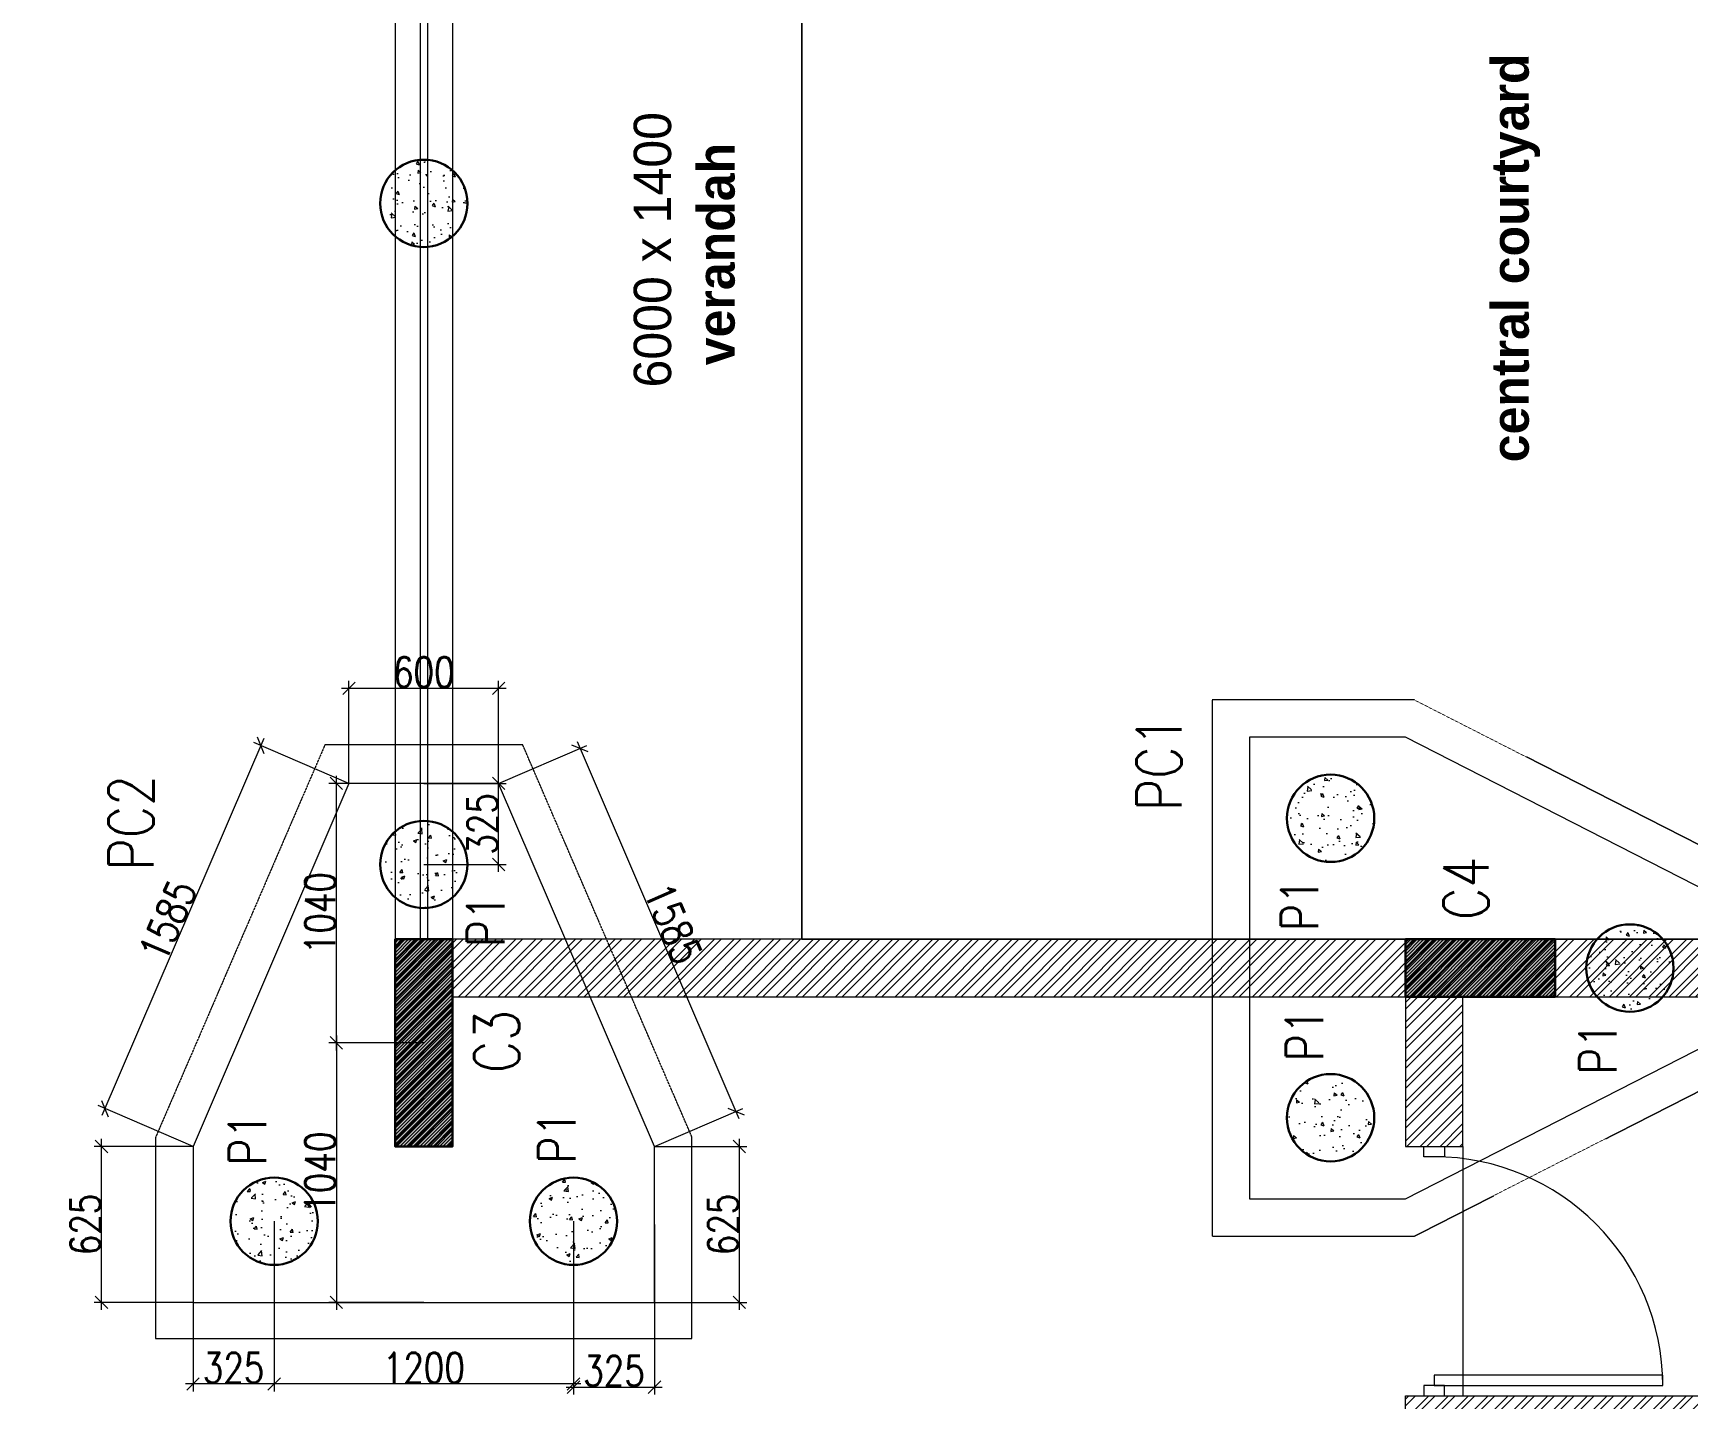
# Model space of a CAD drawing. Header units: metres. Extents: x 5205117 to 5948571, y 646915 to 1143748.
# Drawn here: x 5472852 to 5479486, y 1039757 to 1045232 of the extents above; entities that cross this region are included whole.
import ezdxf

# ---------------------------------------------------------------- set-up
doc = ezdxf.new("R2010")
doc.units = ezdxf.units.M
doc.header["$MEASUREMENT"] = 0
doc.header["$PDMODE"] = 35
doc.header["$PDSIZE"] = 10
doc.linetypes.add('DASHED', pattern=[0.75, 0.5, -0.25])
doc.linetypes.add('HIDDEN', pattern=[0.375, 0.25, -0.125])
doc.layers.get('0').update_dxf_attribs({"color": 1, "linetype": 'DASHED', "lineweight": 30})
doc.layers.add('A-GF', color=8, linetype='Continuous', lineweight=0, transparency=0.5)
for name, color, linetype, lineweight in [('S-COLUMN & WALL', 5, 'Continuous', 30), ('S-COLUMN_H', 250, 'Continuous', 0), ('S-FOUND-EXCAVATION', 253, 'HIDDEN', 0), ('S-FOUND-FOOTING', 7, 'Continuous', 15), ('S-PILE', 96, 'Continuous', 30), ('S-TEXT', 7, 'Continuous', 0), ('S-TEXT COL.', 1, 'Continuous', 0), ('S-TEXT PILE', 7, 'Continuous', 0)]:
    doc.layers.add(name, color=color, linetype=linetype, lineweight=lineweight)
doc.styles.add('C-ROOM', font='arial.ttf')
doc.styles.add('CENTURY GOTHIC', font='GOTHIC.TTF')
doc.styles.add('MtXpl_Century_Gothic', font='GOTHICB.TTF')
doc.styles.add('SETU 1', font='romans.shx', dxfattribs={"width": 0.8})
doc.dimstyles.new('A-DIM 100', dxfattribs={"dimscale": 100, "dimtxt": 2.5, "dimasz": 1.5, "dimexe": 1, "dimexo": 1, "dimgap": 0.5, "dimtad": 1, "dimdec": 0, "dimrnd": 5, "dimzin": 3, "dimdsep": 46, "dimtxsty": 'C-ROOM', "dimblk1": 'ARCHTICK', "dimblk2": 'ARCHTICK', "dimsah": 1, "dimcen": 1.5, "dimdle": 1, "dimclrd": 256, "dimclre": 256, "dimclrt": 256, "dimadec": 0, "dimazin": 0, "dimtfac": 0.6, "dimtdec": 0, "dimtofl": 0, "dimtmove": 1, "dimatfit": 3, "dimfxl": 1, "dimtolj": 1, "dimtzin": 0, "dimlwd": -1, "dimlwe": -1, "dimarcsym": 0})

# ---------------------------------------------------------------- blocks, each defined once
blk = doc.blocks.new('P2')
at = {"layer": 'S-PILE', "lineweight": 0}
h = blk.add_hatch(dxfattribs=at)
h.set_pattern_fill('AR-CONC', color=256, scale=20)
h.set_pattern_definition([(50, (0, 0), (143.4520365201507, -12.55042699651902), [15, -165]), (355, (0, 0), (-27.7502667226, 150.4384267400024), [12, -132]), (100.45144446, (11.9543362, -1.0458688), (115.7017693454224, 137.8879981937259), [12.74803839999999, -140.2284223999999]), (46.1842, (0, 40), (213.4482661343145, -33.10385615861531), [22.5, -247.5]), (96.63563549000003, (17.787349, 37.2413386), (186.9323891348456, 194.8237201549101), [19.1220684, -210.3427519999999]), (351.18416399, (0, 40), (186.9323890109546, 194.823720053998), [18, -198.0000002]), (21, (20, 30), (119.3814104236923, -80.52377813306776), [15, -165]), (326, (20, 30), (48.66306638431634, 145.0300090093706), [12, -132]), (71.45144474, (29.94845080000001, 23.2896852), (168.0444753459942, 64.50623056127077), [12.748038, -140.2284224]), (37.5, (0, 0), (2.431971063458133, 66.5787707662623), [0, -130.4, 0, -134, 0, -132.5]), (7.499999999999999, (0, 0), (52.61390748842972, 78.88234237647205), [0, -76.39999999999999, 0, -127.4, 0, -50.5]), (327.5, (-44.59999999999999, 0), (106.7644872344818, -4.510974346875951), [0, -50, 0, -156, 0, -207]), (317.5, (-64.6, 0), (116.6372338684772, 20.02099646646354), [0, -65, 0, -103.6, 0, -147])])
edge = h.paths.add_edge_path()
edge.add_arc((0, 0), 175, 0, 360)
at = {"layer": 'S-PILE'}
blk.add_circle((0, 0), 175, dxfattribs=at)
blk = doc.blocks.new('_Oblique')
at = {"color": 0, "linetype": 'ByBlock', "lineweight": -2}
blk.add_line((-0.5, -0.5), (0.5, 0.5), dxfattribs=at)
blk = doc.blocks.new('*D764')
at = {"layer": 'Defpoints', "color": 0, "transparency": 16777216}
for p in [(5474118.513258424, 1042224.562992621), (5473140.009849674, 1040921.260923594), (5473493.513245127, 1040769.426614345)]:
    blk.add_point(p, dxfattribs=at)
at = {"layer": 'S-TEXT', "transparency": 16777216}
blk.add_line((5473776.849365508, 1042403.96224663), (5473128.170347138, 1040893.695978833), dxfattribs=at)
at = {"layer": 'S-TEXT', "color": 9, "transparency": 16777216}
for p, q in [((5474118.513258424, 1042224.562992621), (5473737.44491821, 1042388.236804407)), ((5473493.513245127, 1040769.426614345), (5473112.444904914, 1040933.100426131))]:
    blk.add_line(p, q, dxfattribs=at)
at = {"layer": 'S-TEXT', "transparency": 16777216, "xscale": 50, "yscale": 50, "zscale": 50}
for p, rotation in [((5473765.009862971, 1042376.39730187), 66.7558474784155), ((5473140.009849674, 1040921.260923594), 246.7558474784155)]:
    blk.add_blockref('_Oblique', p, dxfattribs=dict(at, rotation=rotation))
at = {"layer": 'S-TEXT', "color": 0, "lineweight": 0, "transparency": 16777216, "insert": (5473392.78580934, 1041674.481368228), "char_height": 120, "attachment_point": 5, "rotation": 66.75584747841549, "style": 'SETU 1'}
blk.add_mtext('\\A1;1585', dxfattribs=at)
blk = doc.blocks.new('*D765')
at = {"layer": 'Defpoints', "color": 0, "transparency": 16777216}
for p in [(5474718.513258424, 1042224.562992621), (5475669.720585614, 1040909.536906762), (5475343.513245128, 1040769.426614345)]:
    blk.add_point(p, dxfattribs=at)
at = {"layer": 'S-TEXT', "transparency": 16777216}
blk.add_line((5475032.881096799, 1042392.238229981), (5475681.560087727, 1040881.971961818), dxfattribs=at)
at = {"layer": 'S-TEXT', "color": 9, "transparency": 16777216}
for p, q in [((5474718.513258424, 1042224.562992621), (5475072.285543854, 1042376.51278715)), ((5475343.513245128, 1040769.426614345), (5475697.285530558, 1040921.376408874))]:
    blk.add_line(p, q, dxfattribs=at)
at = {"layer": 'S-TEXT', "transparency": 16777216, "xscale": 50, "yscale": 50, "zscale": 50}
for p, rotation in [((5475044.720598909, 1042364.673285038), 113.2441516376042), ((5475669.720585614, 1040909.536906762), 293.2441516376043)]:
    blk.add_blockref('_Oblique', p, dxfattribs=dict(at, rotation=rotation))
at = {"layer": 'S-TEXT', "color": 0, "lineweight": 0, "transparency": 16777216, "insert": (5475416.94463964, 1041662.757350474), "char_height": 120, "attachment_point": 5, "rotation": 293.2441516376042, "style": 'SETU 1'}
blk.add_mtext('\\A1;1585', dxfattribs=at)
blk = doc.blocks.new('*D766')
at = {"layer": 'Defpoints', "color": 0, "transparency": 16777216}
for p in [(5474118.513258424, 1042605.261122315), (5474118.513258424, 1042224.562992621), (5474718.513258424, 1042224.562992621)]:
    blk.add_point(p, dxfattribs=at)
at = {"layer": 'S-TEXT', "transparency": 16777216}
blk.add_line((5474748.513258423, 1042605.261122315), (5474088.513258425, 1042605.261122315), dxfattribs=at)
at = {"layer": 'S-TEXT', "color": 9, "transparency": 16777216}
for p, q in [((5474118.513258424, 1042224.562992621), (5474118.513258424, 1042635.261122315)), ((5474718.513258424, 1042224.562992621), (5474718.513258424, 1042635.261122315))]:
    blk.add_line(p, q, dxfattribs=at)
at = {"layer": 'S-TEXT', "transparency": 16777216, "xscale": 50, "yscale": 50, "zscale": 50, "rotation": 180}
blk.add_blockref('_Oblique', (5474118.513258424, 1042605.261122315), dxfattribs=at)
at = {"layer": 'S-TEXT', "transparency": 16777216, "xscale": 50, "yscale": 50, "zscale": 50}
blk.add_blockref('_Oblique', (5474718.513258424, 1042605.261122315), dxfattribs=at)
at = {"layer": 'S-TEXT', "color": 0, "lineweight": 0, "transparency": 16777216, "insert": (5474418.513258424, 1042670.261122315), "char_height": 120, "attachment_point": 5, "style": 'SETU 1'}
blk.add_mtext('\\A1;600', dxfattribs=at)
blk = doc.blocks.new('*D731')
at = {"layer": 'Defpoints', "color": 0, "transparency": 16777216}
for p in [(5473818.513253276, 1040469.562992621), (5475018.513253277, 1040469.562992621), (5473818.513253276, 1039817.223429564)]:
    blk.add_point(p, dxfattribs=at)
at = {"layer": 'S-TEXT', "color": 9, "transparency": 16777216}
for p, q in [((5473818.513253276, 1040469.562992621), (5473818.513253276, 1039787.223429564)), ((5475018.513253277, 1040469.562992621), (5475018.513253277, 1039787.223429564))]:
    blk.add_line(p, q, dxfattribs=at)
at = {"layer": 'S-TEXT', "transparency": 16777216}
blk.add_line((5475048.513253277, 1039817.223429564), (5473788.513253277, 1039817.223429564), dxfattribs=at)
at = {"layer": 'S-TEXT', "transparency": 16777216, "xscale": 50, "yscale": 50, "zscale": 50, "rotation": 180}
blk.add_blockref('_Oblique', (5473818.513253276, 1039817.223429564), dxfattribs=at)
at = {"layer": 'S-TEXT', "transparency": 16777216, "xscale": 50, "yscale": 50, "zscale": 50}
blk.add_blockref('_Oblique', (5475018.513253277, 1039817.223429564), dxfattribs=at)
at = {"layer": 'S-TEXT', "color": 0, "lineweight": 0, "transparency": 16777216, "insert": (5474418.513253278, 1039882.223429564), "char_height": 120, "attachment_point": 5, "style": 'SETU 1'}
blk.add_mtext('\\A1;1200', dxfattribs=at)
blk = doc.blocks.new('*D767')
at = {"layer": 'Defpoints', "color": 0, "transparency": 16777216}
for p in [(5475343.51324513, 1040769.426614345), (5475683.369006932, 1040769.426614345), (5475343.51324513, 1040144.426566049)]:
    blk.add_point(p, dxfattribs=at)
at = {"layer": 'S-TEXT', "transparency": 16777216}
blk.add_line((5475683.369006932, 1040114.42656605), (5475683.369006932, 1040799.426614345), dxfattribs=at)
at = {"layer": 'S-TEXT', "color": 9, "transparency": 16777216}
for p, q in [((5475343.51324513, 1040769.426614345), (5475713.369006931, 1040769.426614345)), ((5475343.51324513, 1040144.426566049), (5475713.369006931, 1040144.426566049))]:
    blk.add_line(p, q, dxfattribs=at)
at = {"layer": 'S-TEXT', "transparency": 16777216, "xscale": 50, "yscale": 50, "zscale": 50}
for p, rotation in [((5475683.369006932, 1040769.426614345), 90), ((5475683.369006932, 1040144.426566049), 270)]:
    blk.add_blockref('_Oblique', p, dxfattribs=dict(at, rotation=rotation))
at = {"layer": 'S-TEXT', "color": 0, "lineweight": 0, "transparency": 16777216, "insert": (5475618.369006931, 1040456.926590195), "char_height": 120, "attachment_point": 5, "rotation": 90, "style": 'SETU 1'}
blk.add_mtext('\\A1;625', dxfattribs=at)
blk = doc.blocks.new('*D768')
at = {"layer": 'Defpoints', "color": 0, "transparency": 16777216}
for p in [(5473126.543059476, 1040769.426614345), (5473493.51324513, 1040769.426614345), (5473493.51324513, 1040144.426566049)]:
    blk.add_point(p, dxfattribs=at)
at = {"layer": 'S-TEXT', "transparency": 16777216}
blk.add_line((5473126.543059476, 1040114.42656605), (5473126.543059476, 1040799.426614345), dxfattribs=at)
at = {"layer": 'S-TEXT', "color": 9, "transparency": 16777216}
for p, q in [((5473493.51324513, 1040769.426614345), (5473096.543059475, 1040769.426614345)), ((5473493.51324513, 1040144.426566049), (5473096.543059475, 1040144.426566049))]:
    blk.add_line(p, q, dxfattribs=at)
at = {"layer": 'S-TEXT', "transparency": 16777216, "xscale": 50, "yscale": 50, "zscale": 50}
for p, rotation in [((5473126.543059476, 1040769.426614345), 90), ((5473126.543059476, 1040144.426566049), 270)]:
    blk.add_blockref('_Oblique', p, dxfattribs=dict(at, rotation=rotation))
at = {"layer": 'S-TEXT', "color": 0, "lineweight": 0, "transparency": 16777216, "insert": (5473061.543059475, 1040456.926590195), "char_height": 120, "attachment_point": 5, "rotation": 90, "style": 'SETU 1'}
blk.add_mtext('\\A1;625', dxfattribs=at)
blk = doc.blocks.new('*D769')
at = {"layer": 'Defpoints', "color": 0, "transparency": 16777216}
for p in [(5474418.513258424, 1041184.562992621), (5474067.835579375, 1040144.426566049), (5474418.513245129, 1040144.426566049)]:
    blk.add_point(p, dxfattribs=at)
at = {"layer": 'S-TEXT', "transparency": 16777216}
blk.add_line((5474067.835579375, 1041214.562992621), (5474067.835579375, 1040114.42656605), dxfattribs=at)
at = {"layer": 'S-TEXT', "color": 9, "transparency": 16777216}
for p, q in [((5474418.513258424, 1041184.562992621), (5474037.835579374, 1041184.562992621)), ((5474418.513245129, 1040144.426566049), (5474037.835579374, 1040144.426566049))]:
    blk.add_line(p, q, dxfattribs=at)
at = {"layer": 'S-TEXT', "transparency": 16777216, "xscale": 50, "yscale": 50, "zscale": 50}
for p, rotation in [((5474067.835579375, 1041184.562992621), 90), ((5474067.835579375, 1040144.426566049), 270)]:
    blk.add_blockref('_Oblique', p, dxfattribs=dict(at, rotation=rotation))
at = {"layer": 'S-TEXT', "color": 0, "lineweight": 0, "transparency": 16777216, "insert": (5474002.835579374, 1040664.494779334), "char_height": 120, "attachment_point": 5, "rotation": 90, "style": 'SETU 1'}
blk.add_mtext('\\A1;1040', dxfattribs=at)
blk = doc.blocks.new('*D770')
at = {"layer": 'Defpoints', "color": 0, "transparency": 16777216}
for p in [(5474067.835579375, 1042224.562992621), (5474418.513258425, 1042224.562992621), (5474418.513258424, 1041184.562992621)]:
    blk.add_point(p, dxfattribs=at)
at = {"layer": 'S-TEXT', "transparency": 16777216}
blk.add_line((5474067.835579375, 1041154.562992621), (5474067.835579375, 1042254.562992621), dxfattribs=at)
at = {"layer": 'S-TEXT', "color": 9, "transparency": 16777216}
for p, q in [((5474418.513258425, 1042224.562992621), (5474037.835579374, 1042224.562992621)), ((5474418.513258424, 1041184.562992621), (5474037.835579374, 1041184.562992621))]:
    blk.add_line(p, q, dxfattribs=at)
at = {"layer": 'S-TEXT', "transparency": 16777216, "xscale": 50, "yscale": 50, "zscale": 50}
for p, rotation in [((5474067.835579375, 1042224.562992621), 90), ((5474067.835579375, 1041184.562992621), 270)]:
    blk.add_blockref('_Oblique', p, dxfattribs=dict(at, rotation=rotation))
at = {"layer": 'S-TEXT', "color": 0, "lineweight": 0, "transparency": 16777216, "insert": (5474002.835579374, 1041704.56299262), "char_height": 120, "attachment_point": 5, "rotation": 90, "style": 'SETU 1'}
blk.add_mtext('\\A1;1040', dxfattribs=at)
blk = doc.blocks.new('*D771')
at = {"layer": 'Defpoints', "color": 0, "transparency": 16777216}
for p in [(5475018.513253277, 1040469.562992621), (5475343.513245128, 1040457.068676054), (5475343.513245128, 1039804.729113)]:
    blk.add_point(p, dxfattribs=at)
at = {"layer": 'S-TEXT', "color": 9, "transparency": 16777216}
for p, q in [((5475018.513253277, 1040469.562992621), (5475018.513253277, 1039774.729113)), ((5475343.513245128, 1040457.068676054), (5475343.513245128, 1039774.729113))]:
    blk.add_line(p, q, dxfattribs=at)
at = {"layer": 'S-TEXT', "transparency": 16777216}
blk.add_line((5474988.513253277, 1039804.729113), (5475373.513245129, 1039804.729113), dxfattribs=at)
at = {"layer": 'S-TEXT', "transparency": 16777216, "xscale": 50, "yscale": 50, "zscale": 50, "rotation": 180}
blk.add_blockref('_Oblique', (5475018.513253277, 1039804.729113), dxfattribs=at)
at = {"layer": 'S-TEXT', "transparency": 16777216, "xscale": 50, "yscale": 50, "zscale": 50}
blk.add_blockref('_Oblique', (5475343.513245128, 1039804.729113), dxfattribs=at)
at = {"layer": 'S-TEXT', "color": 0, "lineweight": 0, "transparency": 16777216, "insert": (5475181.013249202, 1039869.729113), "char_height": 120, "attachment_point": 5, "style": 'SETU 1'}
blk.add_mtext('\\A1;325', dxfattribs=at)
blk = doc.blocks.new('*D732')
at = {"layer": 'Defpoints', "color": 0, "transparency": 16777216}
for p in [(5473493.51327172, 1040469.562992621), (5473818.513263571, 1040469.562992621), (5473493.51327172, 1039817.22342957)]:
    blk.add_point(p, dxfattribs=at)
at = {"layer": 'S-TEXT', "color": 9, "transparency": 16777216}
for p, q in [((5473493.51327172, 1040469.562992621), (5473493.51327172, 1039787.22342957)), ((5473818.513263571, 1040469.562992621), (5473818.513263571, 1039787.22342957))]:
    blk.add_line(p, q, dxfattribs=at)
at = {"layer": 'S-TEXT', "transparency": 16777216}
blk.add_line((5473848.51326357, 1039817.22342957), (5473463.513271719, 1039817.22342957), dxfattribs=at)
at = {"layer": 'S-TEXT', "transparency": 16777216, "xscale": 50, "yscale": 50, "zscale": 50, "rotation": 180}
blk.add_blockref('_Oblique', (5473493.51327172, 1039817.22342957), dxfattribs=at)
at = {"layer": 'S-TEXT', "transparency": 16777216, "xscale": 50, "yscale": 50, "zscale": 50}
blk.add_blockref('_Oblique', (5473818.513263571, 1039817.22342957), dxfattribs=at)
at = {"layer": 'S-TEXT', "color": 0, "lineweight": 0, "transparency": 16777216, "insert": (5473656.013267645, 1039882.223429569), "char_height": 120, "attachment_point": 5, "style": 'SETU 1'}
blk.add_mtext('\\A1;325', dxfattribs=at)
blk = doc.blocks.new('*D772')
at = {"layer": 'Defpoints', "color": 0, "transparency": 16777216}
for p in [(5474418.513258426, 1042224.562992621), (5474718.513258425, 1042224.562992621), (5474418.513258425, 1041899.562992621)]:
    blk.add_point(p, dxfattribs=at)
at = {"layer": 'S-TEXT', "transparency": 16777216}
blk.add_line((5474718.513258425, 1041869.562992621), (5474718.513258425, 1042254.562992621), dxfattribs=at)
at = {"layer": 'S-TEXT', "color": 9, "transparency": 16777216}
for p, q in [((5474418.513258426, 1042224.562992621), (5474748.513258425, 1042224.562992621)), ((5474418.513258425, 1041899.562992621), (5474748.513258425, 1041899.562992621))]:
    blk.add_line(p, q, dxfattribs=at)
at = {"layer": 'S-TEXT', "transparency": 16777216, "xscale": 50, "yscale": 50, "zscale": 50}
for p, rotation in [((5474718.513258425, 1042224.562992621), 90), ((5474718.513258425, 1041899.562992621), 270)]:
    blk.add_blockref('_Oblique', p, dxfattribs=dict(at, rotation=rotation))
at = {"layer": 'S-TEXT', "color": 0, "lineweight": 0, "transparency": 16777216, "insert": (5474653.513258424, 1042062.06299262), "char_height": 120, "attachment_point": 5, "rotation": 90, "style": 'SETU 1'}
blk.add_mtext('\\A1;325', dxfattribs=at)

msp = doc.modelspace()

# ---------------------------------------------------------------- hatches: boundary and pattern name
at = {"layer": 'A-GF', "ltscale": 5}
h = msp.add_hatch(dxfattribs=at)
h.set_pattern_fill('ANSI32', color=256, scale=150)
h.set_pattern_definition([(45.00000000000002, (1613796.588043014, 637511.844086546), (-39.77475644174333, 39.77475644174326), []), (45.00000000000002, (1613823.104547264, 637511.844086546), (-39.77475644174333, 39.77475644174326), [])])
h.paths.add_polyline_path([(5468713.513258424, 1050679.562977356), (5473303.513258423, 1050679.562977356), (5473303.513258423, 1050909.562977356), (5470703.513258423, 1050909.562977356), (5470703.513258423, 1054604.562977356), (5470588.513258424, 1054604.562977356), (5470588.513258424, 1052039.562977356), (5470473.513258424, 1052039.562977356), (5470473.513258424, 1050909.562977356), (5468713.513258424, 1050909.562977356), (5468713.513258424, 1051809.562977356), (5469323.513258424, 1051809.562977356), (5469323.513258424, 1052039.562977356), (5468713.513258424, 1052039.562977356), (5468713.513258424, 1054489.562977356), (5469738.513258423, 1054489.562977356), (5469738.513258423, 1054604.562977355), (5468713.513258424, 1054604.562977356), (5468713.513258424, 1056204.562977356), (5470588.513258424, 1056204.562977356), (5470588.513258424, 1055604.562977356), (5470703.513258423, 1055604.562977356), (5470703.513258423, 1056434.562977356), (5468483.513258424, 1056434.562977356), (5468483.513258424, 1047599.562977356), (5472778.513258425, 1047599.562977356), (5472778.513258425, 1047829.562977356), (5468713.513258424, 1047829.562977356)])
h.paths.add_polyline_path([(5469198.513258423, 1038449.562977356), (5469198.513258423, 1041369.562977356), (5468713.513258424, 1041369.562977356), (5468713.513258424, 1038449.562977356)], flags=16)
h.paths.add_polyline_path([(5468483.513258424, 1041599.562977356), (5468483.513258424, 1038219.562977356), (5469313.513258423, 1038219.562977356), (5469313.513258423, 1041599.562977356)])
h.paths.add_polyline_path([(5468968.513258423, 1037224.562977356), (5468713.513258424, 1037224.562977356), (5468713.513258424, 1037804.562977356), (5468968.513258423, 1037804.562977356)], flags=16)
h.paths.add_polyline_path([(5468483.513258424, 1037919.562977356), (5469083.513258424, 1037919.562977356), (5469083.513258424, 1036994.562977356), (5468483.513258424, 1036994.562977356)])
h.paths.add_polyline_path([(5472593.513258424, 1037804.562977356), (5472848.513258424, 1037804.562977356), (5472848.513258424, 1037224.562977356), (5472593.513258424, 1037224.562977356)], flags=16)
h.paths.add_polyline_path([(5473078.513258424, 1036994.562977356), (5472478.513258423, 1036994.562977356), (5472478.513258423, 1037919.562977356), (5473078.513258424, 1037919.562977356)], flags=17)
h.paths.add_polyline_path([(5474533.513258424, 1038449.562977356), (5472248.513258423, 1038449.562977356), (5472248.513258423, 1038219.562977356), (5474303.513258424, 1038219.562977356), (5474303.513258424, 1035264.562977356), (5474903.513258424, 1035264.562977356), (5474903.513258424, 1035979.562977356), (5474533.513258424, 1035979.562977356)])
h.paths.add_polyline_path([(5474788.513258423, 1035494.562977356), (5474788.513258423, 1035864.562977356), (5474533.513258424, 1035864.562977356), (5474533.513258424, 1035494.562977356)], flags=16)
h.paths.add_polyline_path([(5478353.513258423, 1039769.562977356), (5480283.513258423, 1039769.562977359), (5480283.513258423, 1039654.562977359), (5478468.513258424, 1039654.562977357), (5478468.513258424, 1037609.562977356), (5480383.513258423, 1037609.562977356), (5480383.513258423, 1037494.562977356), (5479808.513258424, 1037494.562977356), (5479808.513258424, 1035494.562977356), (5481183.513258423, 1035494.562977356), (5481183.513258423, 1038332.062977356), (5481413.513258424, 1038332.062977356), (5481413.513258424, 1035264.562977356), (5477983.513258423, 1035264.562977356), (5477983.513258423, 1035979.562977356), (5478353.513258423, 1035979.562977356), (5478353.513258423, 1036694.562977356), (5478468.513258424, 1036694.562977356), (5478468.513258424, 1035494.562977356), (5479693.513258423, 1035494.562977356), (5479693.513258423, 1037494.562977356), (5478353.513258423, 1037494.562977356)])
h.paths.add_polyline_path([(5478098.513258422, 1035494.562977356), (5478098.513258422, 1035864.562977356), (5478353.513258423, 1035864.562977356), (5478353.513258423, 1035494.562977356)], flags=16)
h.paths.add_polyline_path([(5474303.513258424, 1048429.562977357), (5474303.513258424, 1047599.562977356), (5475933.513258423, 1047599.562977356), (5475933.513258423, 1048429.562977357)])
h.paths.add_polyline_path([(5477548.513258424, 1048429.562977357), (5477433.513258423, 1048429.562977357), (5477433.513258423, 1047599.562977356), (5481413.513258424, 1047599.562977356), (5481413.513258424, 1050909.562977356), (5477433.513258423, 1050909.562977356), (5477433.513258423, 1049329.562977356), (5477548.513258424, 1049329.562977356), (5477548.513258424, 1050794.562977356), (5481183.513258423, 1050794.562977356), (5481183.513258423, 1047829.562977356), (5479543.513258423, 1047829.562977356), (5479543.513258423, 1049444.562977356), (5478448.513258423, 1049444.562977356), (5478448.513258423, 1049329.562977356), (5479428.513258424, 1049329.562977356), (5479428.513258424, 1047829.562977356), (5477548.513258424, 1047829.562977356)])
h.paths.add_polyline_path([(5475703.513258423, 1048199.562977357), (5475703.513258423, 1047714.562977356), (5474533.513258424, 1047714.562977356), (5474533.513258424, 1048199.562977357)], flags=16)
h.paths.add_polyline_path([(5477548.513258424, 1053104.562977356), (5477548.513258424, 1052849.562977356), (5478353.513258423, 1052849.562977356), (5478353.513258423, 1053104.562977356)], flags=16)
h.paths.add_polyline_path([(5475933.513258423, 1052734.562977356), (5475333.513258424, 1052734.562977356), (5475333.513258424, 1053334.562977356), (5478583.513258422, 1053334.562977356), (5478583.513258422, 1052734.562977356), (5477433.513258423, 1052734.562977356), (5477433.513258423, 1053104.562977356), (5475933.513258423, 1053104.562977356)])
h.paths.add_polyline_path([(5475703.513258423, 1053104.562977356), (5475448.513258424, 1053104.562977356), (5475448.513258424, 1052849.562977356), (5475703.513258423, 1052849.562977356)], flags=16)
h.paths.add_polyline_path([(5475933.513258423, 1050679.562977356), (5474303.513258424, 1050679.562977356), (5474303.513258424, 1055604.562977356), (5473933.513258424, 1055604.562977356), (5473933.513258424, 1056434.562977356), (5474533.513258424, 1056434.562977356), (5474533.513258424, 1050909.562977356), (5475933.513258423, 1050909.562977356)])
h.paths.add_polyline_path([(5474048.513258424, 1055834.562977356), (5474048.513258424, 1056204.562977356), (5474303.513258424, 1056204.562977356), (5474303.513258424, 1055834.562977356)], flags=16)
h.paths.add_polyline_path([(5472778.513258425, 1049554.562977356), (5469813.513258424, 1049554.562977356), (5469813.513258424, 1048954.562977356), (5472778.513258425, 1048954.562977356)], flags=17)
h.paths.add_polyline_path([(5472548.513258423, 1049439.562977356), (5470043.513258424, 1049439.562977356), (5470043.513258424, 1049069.562977356), (5472548.513258423, 1049069.562977356)], flags=16)
h.paths.add_polyline_path([(5474533.513258424, 1040769.562977356), (5474533.513258422, 1041369.562977356), (5478353.513258423, 1041369.562977356), (5478353.513258423, 1040769.562977356), (5478583.513258423, 1040769.562977356), (5478583.513258423, 1041369.562977356), (5481183.513258423, 1041369.562977356), (5481183.513258423, 1040769.562977356), (5481413.513258424, 1040769.562977356), (5481413.513258424, 1041599.562977356), (5474303.513258422, 1041599.562977356), (5474303.513258424, 1040769.562977356)])
h.paths.add_polyline_path([(5481413.513258423, 1038932.062977355), (5481413.513258423, 1039769.562977356), (5481183.513258423, 1039769.562977356), (5481183.513258423, 1038932.062977355)], flags=17)
at = {"layer": 'A-GF', "ltscale": 100}
h = msp.add_hatch(dxfattribs=at)
h.set_pattern_fill('ANSI31', color=256, scale=75.00000000000001, angle=180)
h.set_pattern_definition([(224.9999999999999, (1771839.866580646, 846817.7886967286), (6.629126073623886, -6.629126073623883), [])])
h.paths.add_polyline_path([(5478353.513258423, 1052734.562977356), (5478353.513258423, 1053334.562977356), (5478583.513258422, 1053334.562977356), (5478583.513258422, 1052734.562977356)])
h.paths.add_polyline_path([(5481413.513258423, 1041369.562977356), (5481413.513258423, 1041599.562977356), (5480813.513258423, 1041599.562977356), (5480813.513258423, 1041369.562977356)])
h.paths.add_polyline_path([(5480813.513258423, 1035264.562977356), (5480813.513258423, 1035494.562977356), (5481413.513258423, 1035494.562977356), (5481413.513258423, 1035264.562977356)])
h.paths.add_polyline_path([(5474303.513258422, 1035264.562977356), (5474533.513258422, 1035264.562977356), (5474533.513258424, 1036094.562977356), (5474303.513258424, 1036094.562977356)])
h.paths.add_polyline_path([(5473933.513258424, 1038219.562977356), (5473933.513258424, 1038449.562977356), (5474533.513258424, 1038449.562977356), (5474533.513258424, 1038219.562977356)])
h.paths.add_polyline_path([(5468483.513258424, 1038219.562977356), (5468483.513258424, 1038449.562977356), (5469313.513258423, 1038449.562977356), (5469313.513258423, 1038219.562977356)])
h.paths.add_polyline_path([(5474303.513258424, 1048429.562977357), (5474533.513258424, 1048429.562977357), (5474533.513258424, 1047599.562977356), (5474303.513258424, 1047599.562977356)])
h.paths.add_polyline_path([(5480813.513258424, 1047599.562977356), (5480813.513258424, 1047829.562977356), (5481413.513258424, 1047829.562977356), (5481413.513258424, 1047599.562977356)])
h.paths.add_polyline_path([(5481183.513258423, 1050909.562977356), (5481413.513258424, 1050909.562977356), (5481413.513258424, 1050309.562977356), (5481183.513258423, 1050309.562977356)])
h.paths.add_polyline_path([(5468483.513258424, 1052409.562977356), (5468713.513258424, 1052409.562977356), (5468713.513258424, 1051809.562977356), (5468483.513258424, 1051809.562977356)])
h.paths.add_polyline_path([(5468483.513258424, 1048429.562977357), (5468713.513258424, 1048429.562977357), (5468713.513258424, 1047599.562977356), (5468483.513258424, 1047599.562977356)])
h.paths.add_polyline_path([(5468483.513258424, 1056434.562977356), (5468713.513258424, 1056434.562977356), (5468713.513258424, 1055834.562977356), (5468483.513258424, 1055834.562977356)])
h.paths.add_polyline_path([(5474533.513258424, 1056434.562977356), (5474533.513258424, 1056204.562977356), (5473933.513258424, 1056204.562977356), (5473933.513258424, 1056434.562977356)])
h.paths.add_polyline_path([(5474303.513258424, 1051279.562977356), (5474533.513258424, 1051279.562977356), (5474533.513258424, 1050679.562977356), (5474303.513258424, 1050679.562977356)])
h.paths.add_polyline_path([(5475933.513258423, 1053334.055524636), (5475333.513258424, 1053334.055524636), (5475333.513258424, 1053104.055524636), (5475933.513258423, 1053104.055524636)])
h.paths.add_polyline_path([(5474303.513258424, 1040769.562977356), (5474303.513258424, 1041599.562977356), (5474533.513258424, 1041599.562977356), (5474533.513258424, 1040769.562977356)])
h.paths.add_polyline_path([(5468713.513258424, 1041599.562977356), (5468713.513258424, 1040769.562977356), (5468483.513258424, 1040769.562977356), (5468483.513258424, 1041599.562977356)])
h.paths.add_polyline_path([(5478353.513258423, 1035264.562977356), (5478353.513258423, 1035494.562977356), (5478953.513258423, 1035494.562977356), (5478953.513258423, 1035264.562977356)])
h.paths.add_polyline_path([(5478353.513258423, 1041369.562977356), (5478353.513258423, 1041599.562977356), (5478953.513258423, 1041599.562977356), (5478953.513258423, 1041369.562977356)])
h.paths.add_polyline_path([(5477433.513258423, 1047599.562977356), (5477433.513258423, 1047829.562977356), (5478033.513258424, 1047829.562977356), (5478033.513258424, 1047599.562977356)])
at = {"layer": 'S-COLUMN_H'}
h = msp.add_hatch(color=256, dxfattribs=at)
h.dxf.hatch_style = 1
h.paths.add_polyline_path([(5474533.513258422, 1041599.562977356), (5474303.513258422, 1041599.562977356), (5474303.513258422, 1040769.562977356), (5474533.513258422, 1040769.562977356)])
h = msp.add_hatch(color=256, dxfattribs=at)
h.dxf.hatch_style = 1
h.paths.add_polyline_path([(5478953.513258423, 1041369.562977356), (5478953.513258423, 1041599.562977356), (5478353.513258423, 1041599.562977356), (5478353.513258423, 1041369.562977356)])

# ---------------------------------------------------------------- linework, layer by layer
at = {"layer": 'A-GF', "ltscale": 5}
for p, q in [((5474303.513258422, 1047599.562977356), (5474303.513258424, 1041599.562977356)), ((5474403.513258422, 1047599.562977356), (5474403.513258423, 1041599.562977356)), ((5474433.513258422, 1047599.562977356), (5474433.513258424, 1041599.562977356)), ((5474533.513258422, 1047599.562977356), (5474533.513258424, 1041599.562977356)), ((5475933.513258423, 1041599.562977356), (5475933.513258423, 1047599.562977356)), ((5477433.513258423, 1041599.562977356), (5474533.513258424, 1041599.562977356)), ((5478583.513258423, 1040769.562977356), (5478583.513258423, 1039769.562977356))]:
    msp.add_line(p, q, dxfattribs=at)
at = {"layer": 'A-GF', "ltscale": 10}
for p, q in [((5478426.846591757, 1040769.562977356), (5478510.179925089, 1040769.562977356)), ((5478426.846591757, 1040727.896310689), (5478426.846591757, 1040769.562977356)), ((5478510.179925089, 1040727.896310689), (5478426.846591757, 1040727.896310689)), ((5478510.179925089, 1040769.562977356), (5478510.179925089, 1040727.896310689)), ((5478510.179925089, 1039811.229644023), (5478426.846591757, 1039811.229644023)), ((5478426.846591757, 1039811.229644023), (5478426.846591757, 1039769.562977356)), ((5479385.179925089, 1039852.896310689), (5478468.513258422, 1039852.896310689)), ((5478468.513258422, 1039852.896310689), (5478468.513258422, 1039811.229644023)), ((5478468.513258422, 1039811.229644023), (5479385.179925089, 1039811.229644023)), ((5478510.179925089, 1039769.562977356), (5478510.179925089, 1039811.229644023)), ((5479385.179925089, 1039811.229644023), (5479385.179925089, 1039852.896310689)), ((5478426.846591757, 1039769.562977356), (5478510.179925089, 1039769.562977356))]:
    msp.add_line(p, q, dxfattribs=at)
msp.add_lwpolyline([(5475933.513258423, 1047599.562977356), (5483793.483967271, 1047599.562977356), (5483793.483967271, 1041599.562977356), (5475933.513258423, 1041599.562977356)], close=True, dxfattribs=at)
at = {"layer": 'A-GF', "ltscale": 5}
msp.add_lwpolyline([(5477433.513258423, 1047599.562977356), (5475933.513258423, 1047599.562977356), (5475933.513258423, 1041599.562977356), (5481413.513258424, 1041599.562977356)], dxfattribs=at)
for points in [[(5474533.513258424, 1040769.562977356), (5474533.513258422, 1041369.562977356), (5478353.513258423, 1041369.562977356), (5478353.513258423, 1040769.562977356), (5478583.513258423, 1040769.562977356), (5478583.513258423, 1041369.562977356), (5481183.513258423, 1041369.562977356), (5481183.513258423, 1040769.562977356), (5481413.513258424, 1040769.562977356), (5481413.513258424, 1041599.562977356), (5474303.513258422, 1041599.562977356), (5474303.513258424, 1040769.562977356)], [(5478353.513258423, 1039769.562977356), (5480283.513258423, 1039769.562977359), (5480283.513258423, 1039654.562977359), (5478468.513258424, 1039654.562977357), (5478468.513258424, 1037609.562977356), (5480383.513258423, 1037609.562977356), (5480383.513258423, 1037494.562977356), (5479808.513258424, 1037494.562977356), (5479808.513258424, 1035494.562977356), (5481183.513258423, 1035494.562977356), (5481183.513258423, 1038332.062977356), (5481413.513258424, 1038332.062977356), (5481413.513258424, 1035264.562977356), (5477983.513258423, 1035264.562977356), (5477983.513258423, 1035979.562977356), (5478353.513258423, 1035979.562977356), (5478353.513258423, 1036694.562977356), (5478468.513258424, 1036694.562977356), (5478468.513258424, 1035494.562977356), (5479693.513258423, 1035494.562977356), (5479693.513258423, 1037494.562977356), (5478353.513258423, 1037494.562977356)]]:
    msp.add_lwpolyline(points, close=True, dxfattribs=at)
at = {"layer": 'A-GF', "ltscale": 5, "flags": 128}
for points in [[(5474303.513258424, 1040769.562977356), (5474303.513258424, 1041599.562977356), (5474533.513258424, 1041599.562977356), (5474533.513258424, 1040769.562977356)], [(5478353.513258423, 1041369.562977356), (5478353.513258423, 1041599.562977356), (5478953.513258423, 1041599.562977356), (5478953.513258423, 1041369.562977356)]]:
    msp.add_lwpolyline(points, close=True, dxfattribs=at)
at = {"layer": 'A-GF', "ltscale": 5}
msp.add_ellipse((5478468.513258422, 1039811.229644023), major_axis=(648.1812160876653, -648.1812160876657), ratio=0.9999999999999885, start_param=0.7853981633974542, end_param=2.356194490192339, dxfattribs=at)
at = {"layer": 'S-COLUMN & WALL', "color": 5}
for points in [[(5474533.513258422, 1041599.562977356), (5474303.513258422, 1041599.562977356), (5474303.513258422, 1040769.562977356), (5474533.513258422, 1040769.562977356)], [(5478953.513258423, 1041369.562977356), (5478953.513258423, 1041599.562977356), (5478353.513258423, 1041599.562977356), (5478353.513258423, 1041369.562977356)]]:
    msp.add_lwpolyline(points, close=True, dxfattribs=at)
at = {"layer": 'S-FOUND-EXCAVATION'}
for points in [[(5477578.513183824, 1040409.562990022), (5478388.923429316, 1040409.562990022), (5479728.513183824, 1041091.857879163), (5479728.513183824, 1041877.268072452), (5478388.923430721, 1042559.562990022), (5477578.513183824, 1042559.562990022)], [(5474022.078069382, 1042379.205294588), (5473343.513245153, 1040806.672708287), (5473343.513245153, 1039999.068868016), (5475493.513245154, 1039999.068868016), (5475493.513245154, 1040806.672706972), (5474814.948449291, 1042379.205294588)]]:
    msp.add_lwpolyline(points, close=True, dxfattribs=at)
at = {"layer": 'S-FOUND-FOOTING', "color": 1}
msp.add_lwpolyline([(5477728.513183824, 1040559.562990022), (5478353.513232118, 1040559.562990022), (5479578.513183823, 1041184.562976727), (5479578.513183823, 1041784.562976727), (5478353.513232118, 1042409.562990022), (5477728.513183824, 1042409.562990022), (5477728.513183824, 1040559.562990022)], dxfattribs=at)
at = {"layer": 'S-FOUND-FOOTING', "color": 202}
msp.add_lwpolyline([(5474118.513258424, 1042224.562992621), (5473493.513245127, 1040769.426614345), (5473493.513245127, 1040144.426566049), (5475343.513245128, 1040144.426566049), (5475343.513245128, 1040769.426614345), (5474718.513258424, 1042224.562992621), (5474118.513258424, 1042224.562992621)], dxfattribs=at)

# ---------------------------------------------------------------- block references
at = {"layer": 'S-PILE', "rotation": 270}
for p in [(5474418.513258423, 1044549.562977356), (5478053.649610395, 1042084.562981873), (5479253.513232118, 1041484.562976727), (5478053.649610394, 1040884.562981873)]:
    msp.add_blockref('P2', p, dxfattribs=at)
at = {"layer": 'S-PILE'}
for p in [(5474418.513258424, 1041899.562992621), (5473818.513253276, 1040469.562992621), (5475018.513253277, 1040469.562992621)]:
    msp.add_blockref('P2', p, dxfattribs=at)

# ---------------------------------------------------------------- texts
at = {"layer": 'A-GF'}
for s, style, p in [('central courtyard', 'MtXpl_Century_Gothic', (5478848.213060165, 1043511.538726934)), ('6000 x 1400', 'CENTURY GOTHIC', (5475410.012936406, 1043811.385769761)), ('verandah', 'MtXpl_Century_Gothic', (5475664.703623014, 1043900.457829584))]:
    msp.add_text(s, height=150, rotation=90, dxfattribs=dict(at, style=style)).set_placement(p)
at = {"layer": 'S-TEXT COL.', "color": 7, "style": 'SETU 1', "width": 0.8}
for s, p in [('PC1', (5477455.819560211, 1042113.410993993)), ('PC2', (5473334.964443846, 1041875.216730238))]:
    msp.add_text(s, height=180, rotation=90, dxfattribs=at).set_placement(p)
at = {"layer": 'S-TEXT COL.', "color": 1, "true_color": 0xe61414, "style": 'SETU 1', "width": 0.8}
for s, p in [('C4', (5478686.151499694, 1041677.022463884)), ('C3', (5474800.877727625, 1041063.241285601))]:
    msp.add_text(s, height=180, rotation=90, dxfattribs=at).set_placement(p)
at = {"layer": 'S-TEXT PILE', "style": 'SETU 1', "width": 0.8}
for p in [(5478004.355716562, 1041632.99049058), (5474741.301441082, 1041568.382362058), (5478023.814513627, 1041111.186259694), (5479200.221570428, 1041056.689813161), (5473786.47289087, 1040692.974238576), (5475026.478984538, 1040700.692063246)]:
    msp.add_text('P1', height=150, rotation=90, dxfattribs=at).set_placement(p)

# ---------------------------------------------------------------- dimensions: what is measured, and where the dimension line sits
at = {"layer": 'S-TEXT', "lineweight": 0}
for p1, p2, distance, picture, middle in [((5474718.513258424, 1042224.562992621), (5474118.513258424, 1042224.562992621), -380.69812969397753, '*D766', (5474418.513258424, 1042670.261122315)), ((5474118.513258424, 1042224.562992621), (5473493.513245127, 1040769.426614345), -384.7314752681069, '*D764', (5473392.78580934, 1041674.481368228)), ((5474718.513258424, 1042224.562992621), (5475343.513245128, 1040769.426614345), 355.0241161222043, '*D765', (5475416.94463964, 1041662.757350474)), ((5473493.513245127, 1040144.426566049), (5473493.513245127, 1040769.426614345), 366.9701856514439, '*D768', (5473061.543059475, 1040456.926590195)), ((5475343.513245128, 1040144.426566049), (5475343.513245128, 1040769.426614345), -339.8557618036866, '*D767', (5475618.369006931, 1040456.926590195)), ((5475018.513253277, 1040469.562992621), (5473818.513253276, 1040469.562992621), 652.339563056943, '*D731', (5474418.513253278, 1039882.223429564))]:
    dim = msp.add_aligned_dim(p1=p1, p2=p2, distance=distance, dimstyle='A-DIM 100', override={"dimtxt": 1.199999999999999, "dimasz": 0.5, "dimexe": 0.3, "dimexo": 0, "dimgap": 0.05, "dimtxsty": 'SETU 1', "dimblk1": 'Oblique', "dimblk2": 'Oblique', "dimdle": 0.3, "dimclre": 9, "dimclrt": 0}, dxfattribs=at)
    dim.commit()
    dim.dimension.update_dxf_attribs({"geometry": picture, "text_midpoint": middle})
for base, p1, p2, angle, picture, middle in [((5474067.835579375, 1042224.562992621), (5474418.513258422, 1041184.562992621), (5474418.513258424, 1042224.562992621), 90, '*D770', (5474002.835579374, 1041704.56299262)), ((5474718.513258425, 1042224.562992621), (5474418.513258424, 1041899.562992621), (5474418.513258424, 1042224.562992621), 90, '*D772', (5474653.513258424, 1042062.06299262)), ((5474067.835579375, 1040144.426566049), (5474418.513258422, 1041184.562992621), (5474418.513245129, 1040144.426566049), 90, '*D769', (5474002.835579374, 1040664.494779334)), ((5473493.51327172, 1039817.22342957), (5473818.513263571, 1040469.562992621), (5473493.51327172, 1040469.562992621), 180, '*D732', (5473656.013267645, 1039882.223429569))]:
    dim = msp.add_linear_dim(base=base, p1=p1, p2=p2, angle=angle, dimstyle='A-DIM 100', override={"dimtxt": 1.199999999999999, "dimasz": 0.5, "dimexe": 0.3, "dimexo": 0, "dimgap": 0.05, "dimtxsty": 'SETU 1', "dimblk1": 'Oblique', "dimblk2": 'Oblique', "dimdle": 0.3, "dimclre": 9, "dimclrt": 0}, dxfattribs=at)
    dim.commit()
    dim.dimension.update_dxf_attribs({"geometry": picture, "text_midpoint": middle})
dim = msp.add_linear_dim(base=(5475343.513245128, 1039804.729113), p1=(5475018.513253277, 1040469.562992621), p2=(5475343.513245128, 1040457.068676054), dimstyle='A-DIM 100', override={"dimtxt": 1.199999999999999, "dimasz": 0.5, "dimexe": 0.3, "dimexo": 0, "dimgap": 0.05, "dimtxsty": 'SETU 1', "dimblk1": 'Oblique', "dimblk2": 'Oblique', "dimdle": 0.3, "dimclre": 9, "dimclrt": 0}, dxfattribs=at)
dim.commit()
dim.dimension.update_dxf_attribs({"geometry": '*D771', "text_midpoint": (5475181.013249202, 1039869.729113)})

doc.saveas('drawing.dxf')
